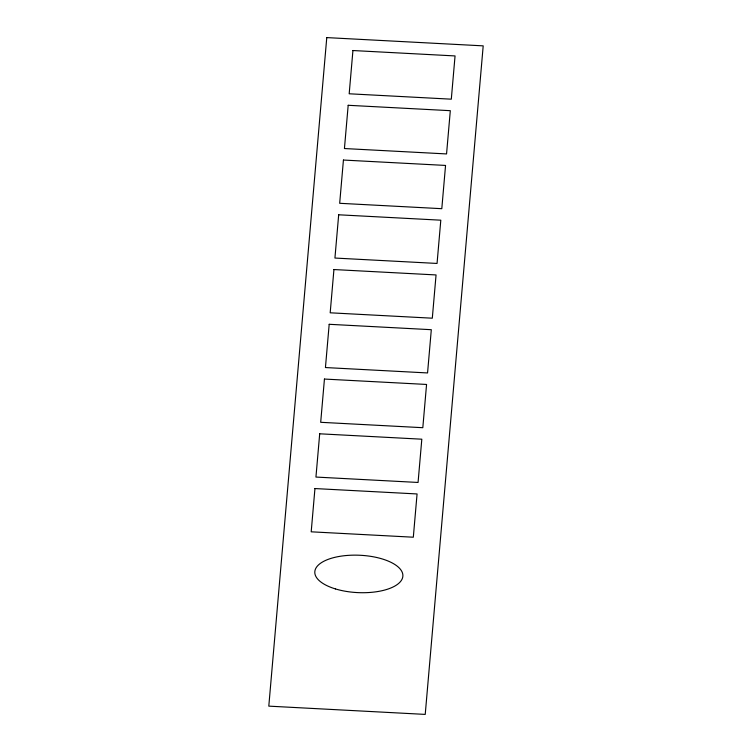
<?xml version="1.0" encoding="UTF-8"?>
<svg xmlns="http://www.w3.org/2000/svg" width="752" height="752" viewBox="0 0 752 752"><rect width="100%" height="100%" fill="white"/><g stroke="black" fill="none" stroke-linecap="round" stroke-linejoin="round"><path stroke-width="1.13" d="M326.772 37.6L268.802 706.137L425.228 714.4L483.198 45.863L326.772 37.6M314.947 488.556L311.196 531.814L413.318 537.21L417.069 493.951L314.947 488.556M319.694 433.801L315.943 477.059L418.065 482.455L421.816 439.196L319.694 433.801M324.441 379.055L320.69 422.304L422.812 427.7L426.563 384.451L324.441 379.055M329.188 324.3L325.437 367.549L427.559 372.945L431.31 329.696L329.188 324.3M333.935 269.545L330.184 312.804L432.306 318.199L436.057 274.941L333.935 269.545M338.682 214.79L334.931 258.049L437.053 263.444L440.804 220.186L338.682 214.79M343.429 160.044L339.678 203.294L441.8 208.689L445.551 165.431L343.429 160.044M348.185 105.289L344.435 148.539L446.556 153.934L450.307 110.685L348.185 105.289M352.932 50.534L349.182 93.784L451.303 99.179L455.054 55.93L352.932 50.534M335.43 588.919A44.086 18.706 2.6 0 0 402.856 576.258A44.086 18.706 2.6 0 0 338.231 556.621A44.086 18.706 2.6 0 0 335.43 588.919"/></g></svg>
